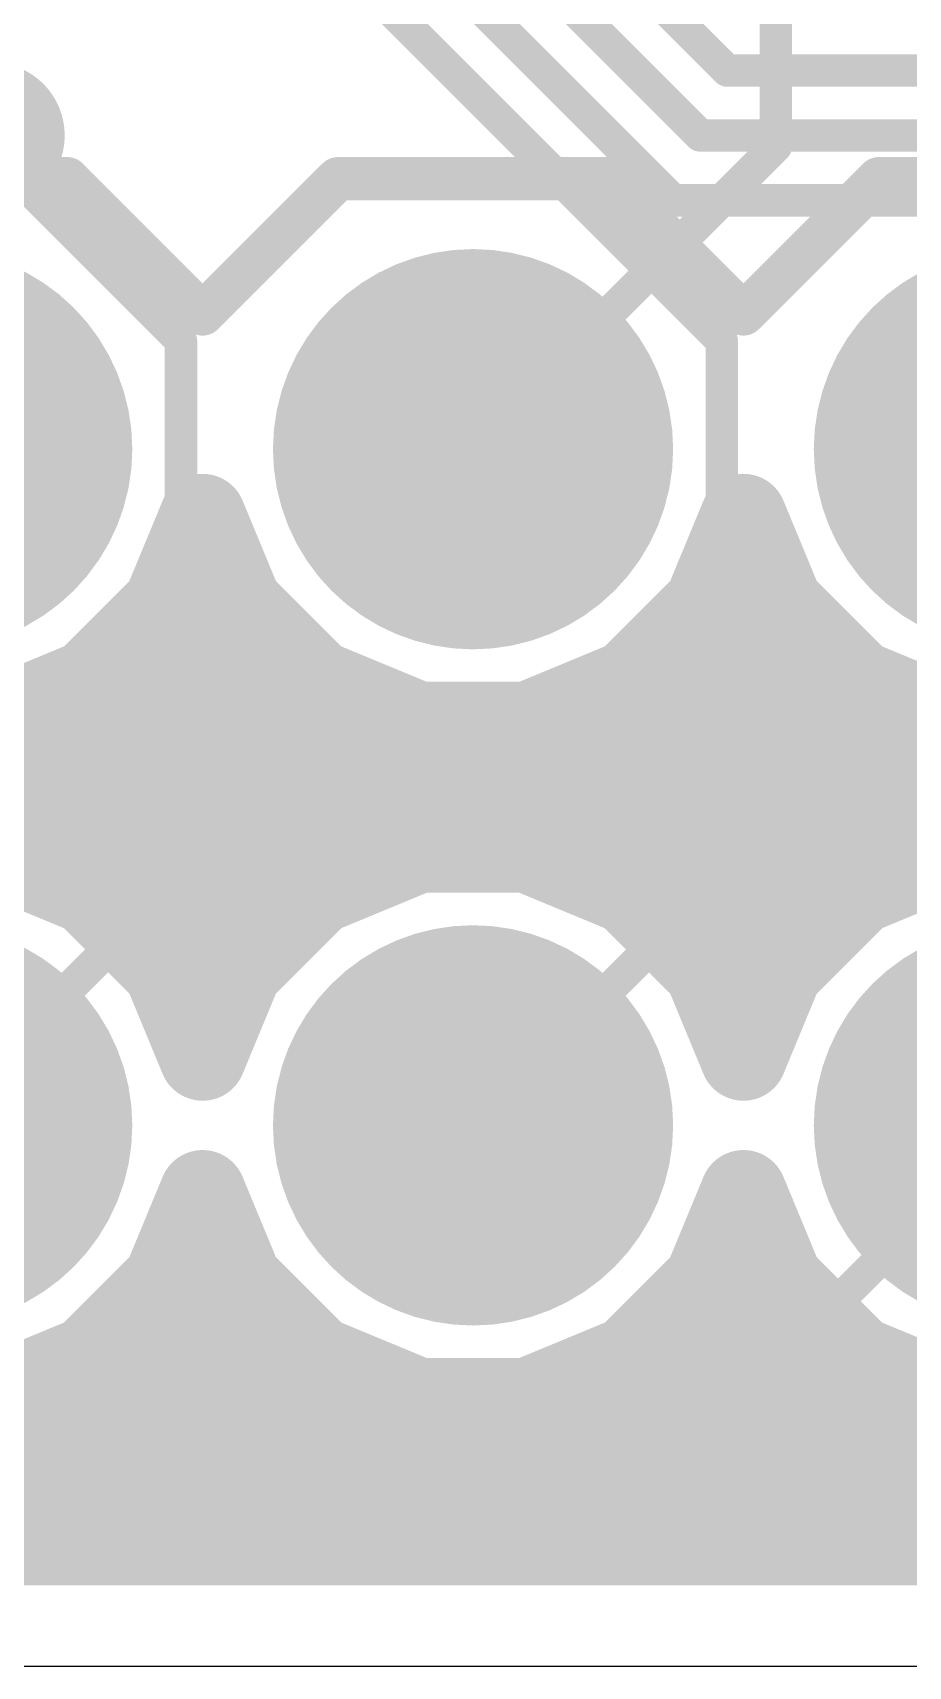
# Model space of a CAD drawing. Extents: x 0.5 to 37.4, y 3.1 to 45.2.
# Drawn here: x 24.6 to 28.71, y 6.35 to 14.02 of the extents above; entities that cross this region are included whole.
import ezdxf

# ---------------------------------------------------------------- set-up
doc = ezdxf.new("R2010")
doc.units = 0
for name, color, linetype in [('1', 22, 'CONTINUOUS'), ('16', 175, 'CONTINUOUS'), ('17', 82, 'CONTINUOUS'), ('18', 82, 'CONTINUOUS'), ('20', 7, 'CONTINUOUS'), ('21', 253, 'CONTINUOUS'), ('51', 253, 'CONTINUOUS')]:
    doc.layers.add(name, color=color, linetype=linetype)

# ---------------------------------------------------------------- blocks, each defined once
blk = doc.blocks.new('RECT')
blk.add_solid([(-0.5, -0.5), (0.5, -0.5), (-0.5, 0.5), (0.5, 0.5)])
blk = doc.blocks.new('ROUNDP')
at = {"const_width": 0.5}
blk.add_lwpolyline([(0, -0.25, 1), (0, 0.25, 1), (0, -0.25)], format="xyb", dxfattribs=at)
blk = doc.blocks.new('ROUNDV')
at = {"const_width": 0.5}
blk.add_lwpolyline([(0, -0.25, 1), (0, 0.25, 1), (0, -0.25)], format="xyb", dxfattribs=at)

msp = doc.modelspace()

# ---------------------------------------------------------------- linework, layer by layer
at = {"layer": '1'}
for points, const_width in [([(28.0924, 13.4874), (28.0924, 14.4272)], 0.1524), ([(26.67, 12.065), (28.0924, 13.4874)], 0.1524), ([(25.2282, 11.3312), (25.4, 11.746)], 0.4064), ([(25.4, 11.746), (25.5718, 11.3312)], 0.4064), ([(27.7682, 11.3312), (27.94, 11.746)], 0.4064), ([(27.94, 11.746), (28.1118, 11.3312)], 0.4064), ([(24.8638, 10.9668), (25.2282, 11.3312)], 0.4064), ([(25.2481, 11.3792), (25.5519, 11.3792)], 0.4064), ([(25.5718, 11.3312), (25.9362, 10.9668)], 0.4064), ([(27.4038, 10.9668), (27.7682, 11.3312)], 0.4064), ([(27.7881, 11.3792), (28.0919, 11.3792)], 0.4064), ([(28.1118, 11.3312), (28.4762, 10.9668)], 0.4064), ([(24.3877, 10.7696), (24.8638, 10.9668)], 0.4064), ([(24.8698, 10.9728), (25.9302, 10.9728)], 0.4064), ([(25.9362, 10.9668), (26.4123, 10.7696)], 0.4064), ([(26.9277, 10.7696), (27.4038, 10.9668)], 0.4064), ([(27.4098, 10.9728), (28.4702, 10.9728)], 0.4064), ([(28.4762, 10.9668), (28.9523, 10.7696)], 0.4064), ([(26.4123, 10.7696), (26.9277, 10.7696)], 0.4064), ([(14.7588, 10.5664), (31.6728, 10.5664)], 0.4064), ([(24.8638, 9.9882), (24.3877, 10.1854)], 0.4064), ([(24.449, 10.16), (26.351, 10.16)], 0.4064), ([(26.4123, 10.1854), (25.9362, 9.9882)], 0.4064), ([(26.9277, 10.1854), (26.4123, 10.1854)], 0.4064), ([(27.4038, 9.9882), (26.9277, 10.1854)], 0.4064), ([(26.989, 10.16), (28.891, 10.16)], 0.4064), ([(28.9523, 10.1854), (28.4762, 9.9882)], 0.4064), ([(25.2282, 9.6238), (24.8638, 9.9882)], 0.4064), ([(25.9362, 9.9882), (25.5718, 9.6238)], 0.4064), ([(27.7682, 9.6238), (27.4038, 9.9882)], 0.4064), ([(28.4762, 9.9882), (28.1118, 9.6238)], 0.4064), ([(25.0984, 9.7536), (25.7016, 9.7536)], 0.4064), ([(27.6384, 9.7536), (28.2416, 9.7536)], 0.4064), ([(25.4, 9.209), (25.2282, 9.6238)], 0.4064), ([(25.5718, 9.6238), (25.4, 9.209)], 0.4064), ([(27.94, 9.209), (27.7682, 9.6238)], 0.4064), ([(28.1118, 9.6238), (27.94, 9.209)], 0.4064), ([(25.3428, 9.3472), (25.4572, 9.3472)], 0.4064), ([(27.8828, 9.3472), (27.9972, 9.3472)], 0.4064), ([(25.2282, 8.1562), (25.4, 8.571)], 0.4064), ([(25.4, 8.571), (25.5718, 8.1562)], 0.4064), ([(27.7682, 8.1562), (27.94, 8.571)], 0.4064), ([(27.94, 8.571), (28.1118, 8.1562)], 0.4064), ([(25.3848, 8.5344), (25.4152, 8.5344)], 0.4064), ([(27.9248, 8.5344), (27.9552, 8.5344)], 0.4064), ([(24.8638, 7.7918), (25.2282, 8.1562)], 0.4064), ([(25.2, 8.128), (25.6, 8.128)], 0.4064), ([(25.5718, 8.1562), (25.9362, 7.7918)], 0.4064), ([(27.4038, 7.7918), (27.7682, 8.1562)], 0.4064), ([(27.74, 8.128), (28.14, 8.128)], 0.4064), ([(28.1118, 8.1562), (28.4762, 7.7918)], 0.4064), ([(24.3877, 7.5946), (24.8638, 7.7918)], 0.4064), ([(25.9362, 7.7918), (26.4123, 7.5946)], 0.4064), ([(26.9277, 7.5946), (27.4038, 7.7918)], 0.4064), ([(28.4762, 7.7918), (28.9523, 7.5946)], 0.4064), ([(24.6943, 7.7216), (26.1057, 7.7216)], 0.4064), ([(27.2343, 7.7216), (28.6457, 7.7216)], 0.4064), ([(26.4123, 7.5946), (26.9277, 7.5946)], 0.4064), ([(1.8542, 7.3152), (36.2258, 7.3152)], 0.4064), ([(36.2258, 6.9342), (1.8542, 6.9342)], 0.4064)]:
    msp.add_lwpolyline(points, dxfattribs=dict(at, const_width=const_width))
for points, const_width in [([(28.0543, 13.4874, 1), (28.1305, 13.4874)], 0.0762), ([(28.1193, 13.4605, 1), (28.0655, 13.5143)], 0.0762), ([(26.6431, 12.0919, 1), (26.6969, 12.0381)], 0.0762), ([(25.4939, 11.7849, 1), (25.3061, 11.7071)], 0.2032), ([(25.4939, 11.7071, 1), (25.3061, 11.7849)], 0.2032), ([(28.0339, 11.7849, 1), (27.8461, 11.7071)], 0.2032), ([(28.0339, 11.7071, 1), (27.8461, 11.7849)], 0.2032), ([(25.2481, 11.4808, 1), (25.2481, 11.2776)], 0.2032), ([(25.3, 11.2594, 1), (25.1563, 11.4031)], 0.2032), ([(25.6437, 11.4031, 1), (25.5, 11.2594)], 0.2032), ([(25.5519, 11.2776, 1), (25.5519, 11.4808)], 0.2032), ([(27.7881, 11.4808, 1), (27.7881, 11.2776)], 0.2032), ([(27.84, 11.2594, 1), (27.6963, 11.4031)], 0.2032), ([(28.1837, 11.4031, 1), (28.04, 11.2594)], 0.2032), ([(28.0919, 11.2776, 1), (28.0919, 11.4808)], 0.2032), ([(25.1343, 11.3701, 1), (25.3221, 11.2923)], 0.2032), ([(25.4779, 11.2923, 1), (25.6657, 11.3701)], 0.2032), ([(27.6743, 11.3701, 1), (27.8621, 11.2923)], 0.2032), ([(28.0179, 11.2923, 1), (28.2057, 11.3701)], 0.2032), ([(24.7919, 11.0387, 1), (24.9356, 10.895)], 0.2032), ([(24.8698, 11.0744, 1), (24.8698, 10.8712)], 0.2032), ([(24.9027, 10.8729, 1), (24.8249, 11.0607)], 0.2032), ([(25.9751, 11.0607, 1), (25.8973, 10.8729)], 0.2032), ([(25.8644, 10.895, 1), (26.0081, 11.0387)], 0.2032), ([(25.9302, 10.8712, 1), (25.9302, 11.0744)], 0.2032), ([(27.3319, 11.0387, 1), (27.4756, 10.895)], 0.2032), ([(27.4098, 11.0744, 1), (27.4098, 10.8712)], 0.2032), ([(27.4427, 10.8729, 1), (27.3649, 11.0607)], 0.2032), ([(28.5151, 11.0607, 1), (28.4373, 10.8729)], 0.2032), ([(28.4044, 10.895, 1), (28.5481, 11.0387)], 0.2032), ([(28.4702, 10.8712, 1), (28.4702, 11.0744)], 0.2032), ([(26.4123, 10.8712, 1), (26.4123, 10.668)], 0.2032), ([(26.9277, 10.668, 1), (26.9277, 10.8712)], 0.2032), ([(26.3734, 10.6757, 1), (26.4512, 10.8635)], 0.2032), ([(26.8888, 10.8635, 1), (26.9666, 10.6757)], 0.2032), ([(26.4123, 10.287, 1), (26.4123, 10.0838)], 0.2032), ([(26.351, 10.0584, 1), (26.351, 10.2616)], 0.2032), ([(26.4512, 10.0915, 1), (26.3734, 10.2793)], 0.2032), ([(26.9666, 10.2793, 1), (26.8888, 10.0915)], 0.2032), ([(26.989, 10.2616, 1), (26.989, 10.0584)], 0.2032), ([(26.9277, 10.0838, 1), (26.9277, 10.287)], 0.2032), ([(24.9356, 10.06, 1), (24.7919, 9.9163)], 0.2032), ([(24.8249, 9.8943, 1), (24.9027, 10.0821)], 0.2032), ([(25.8973, 10.0821, 1), (25.9751, 9.8943)], 0.2032), ([(26.0081, 9.9163, 1), (25.8644, 10.06)], 0.2032), ([(27.4756, 10.06, 1), (27.3319, 9.9163)], 0.2032), ([(27.3649, 9.8943, 1), (27.4427, 10.0821)], 0.2032), ([(28.4373, 10.0821, 1), (28.5151, 9.8943)], 0.2032), ([(28.5481, 9.9163, 1), (28.4044, 10.06)], 0.2032), ([(25.0984, 9.8552, 1), (25.0984, 9.652)], 0.2032), ([(25.7016, 9.652, 1), (25.7016, 9.8552)], 0.2032), ([(27.6384, 9.8552, 1), (27.6384, 9.652)], 0.2032), ([(28.2416, 9.652, 1), (28.2416, 9.8552)], 0.2032), ([(25.3221, 9.6627, 1), (25.1343, 9.5849)], 0.2032), ([(25.6657, 9.5849, 1), (25.4779, 9.6627)], 0.2032), ([(27.8621, 9.6627, 1), (27.6743, 9.5849)], 0.2032), ([(28.2057, 9.5849, 1), (28.0179, 9.6627)], 0.2032), ([(25.1563, 9.5519, 1), (25.3, 9.6956)], 0.2032), ([(25.5, 9.6956, 1), (25.6437, 9.5519)], 0.2032), ([(27.6963, 9.5519, 1), (27.84, 9.6956)], 0.2032), ([(28.04, 9.6956, 1), (28.1837, 9.5519)], 0.2032), ([(25.3428, 9.4488, 1), (25.3428, 9.2456)], 0.2032), ([(25.4572, 9.2456, 1), (25.4572, 9.4488)], 0.2032), ([(27.8828, 9.4488, 1), (27.8828, 9.2456)], 0.2032), ([(27.9972, 9.2456, 1), (27.9972, 9.4488)], 0.2032), ([(25.3061, 9.2479, 1), (25.4939, 9.1701)], 0.2032), ([(25.3061, 9.1701, 1), (25.4939, 9.2479)], 0.2032), ([(27.8461, 9.2479, 1), (28.0339, 9.1701)], 0.2032), ([(27.8461, 9.1701, 1), (28.0339, 9.2479)], 0.2032), ([(25.4939, 8.6099, 1), (25.3061, 8.5321)], 0.2032), ([(25.4939, 8.5321, 1), (25.3061, 8.6099)], 0.2032), ([(28.0339, 8.6099, 1), (27.8461, 8.5321)], 0.2032), ([(28.0339, 8.5321, 1), (27.8461, 8.6099)], 0.2032), ([(25.3848, 8.636, 1), (25.3848, 8.4328)], 0.2032), ([(25.4152, 8.4328, 1), (25.4152, 8.636)], 0.2032), ([(27.9248, 8.636, 1), (27.9248, 8.4328)], 0.2032), ([(27.9552, 8.4328, 1), (27.9552, 8.636)], 0.2032), ([(25.2, 8.2296, 1), (25.2, 8.0264)], 0.2032), ([(25.1343, 8.1951, 1), (25.3221, 8.1173)], 0.2032), ([(25.3, 8.0844, 1), (25.1563, 8.2281)], 0.2032), ([(25.6437, 8.2281, 1), (25.5, 8.0844)], 0.2032), ([(25.4779, 8.1173, 1), (25.6657, 8.1951)], 0.2032), ([(25.6, 8.0264, 1), (25.6, 8.2296)], 0.2032), ([(27.74, 8.2296, 1), (27.74, 8.0264)], 0.2032), ([(27.6743, 8.1951, 1), (27.8621, 8.1173)], 0.2032), ([(27.84, 8.0844, 1), (27.6963, 8.2281)], 0.2032), ([(28.1837, 8.2281, 1), (28.04, 8.0844)], 0.2032), ([(28.0179, 8.1173, 1), (28.2057, 8.1951)], 0.2032), ([(28.14, 8.0264, 1), (28.14, 8.2296)], 0.2032), ([(24.9027, 7.6979, 1), (24.8249, 7.8857)], 0.2032), ([(25.9751, 7.8857, 1), (25.8973, 7.6979)], 0.2032), ([(27.4427, 7.6979, 1), (27.3649, 7.8857)], 0.2032), ([(28.5151, 7.8857, 1), (28.4373, 7.6979)], 0.2032), ([(24.6943, 7.8232, 1), (24.6943, 7.62)], 0.2032), ([(24.7919, 7.8637, 1), (24.9356, 7.72)], 0.2032), ([(25.8644, 7.72, 1), (26.0081, 7.8637)], 0.2032), ([(26.1057, 7.62, 1), (26.1057, 7.8232)], 0.2032), ([(27.2343, 7.8232, 1), (27.2343, 7.62)], 0.2032), ([(27.3319, 7.8637, 1), (27.4756, 7.72)], 0.2032), ([(28.4044, 7.72, 1), (28.5481, 7.8637)], 0.2032), ([(28.6457, 7.62, 1), (28.6457, 7.8232)], 0.2032), ([(26.4123, 7.6962, 1), (26.4123, 7.493)], 0.2032), ([(26.3734, 7.5007, 1), (26.4512, 7.6885)], 0.2032), ([(26.8888, 7.6885, 1), (26.9666, 7.5007)], 0.2032), ([(26.9277, 7.493, 1), (26.9277, 7.6962)], 0.2032)]:
    msp.add_lwpolyline(points, format="xyb", dxfattribs=dict(at, const_width=const_width))
at = {"layer": '16', "const_width": 0.1524}
for points in [[(27.8384, 12.573), (24.0538, 16.3576)], [(27.6098, 13.2334), (24.892, 15.9512)], [(27.7368, 13.5382), (25.7302, 15.5448)], [(27.8638, 13.843), (26.9748, 14.732)], [(34.1884, 13.843), (27.8638, 13.843)], [(31.9532, 13.5382), (27.7368, 13.5382)], [(25.2984, 12.573), (24.4094, 13.462)], [(29.718, 13.2334), (27.6098, 13.2334)], [(25.2984, 10.0584), (25.2984, 12.573)], [(27.8384, 10.0584), (27.8384, 12.573)], [(24.13, 8.89), (25.2984, 10.0584)], [(26.67, 8.89), (27.8384, 10.0584)], [(29.21, 8.89), (28.0416, 7.7216)], [(28.0416, 7.7216), (18.542, 7.7216)], [(29.4132, 7.4168), (18.415, 7.4168)], [(29.972, 7.112), (18.288, 7.112)]]:
    msp.add_lwpolyline(points, dxfattribs=at)
at = {"layer": '16', "const_width": 0.0762}
for points in [[(27.8638, 13.8811, 1), (27.8638, 13.8049)], [(27.8369, 13.8161, 1), (27.8907, 13.8699)], [(27.7368, 13.5763, 1), (27.7368, 13.5001)], [(27.7099, 13.5113, 1), (27.7637, 13.5651)], [(27.6098, 13.2715, 1), (27.6098, 13.1953)], [(27.5829, 13.2065, 1), (27.6367, 13.2603)], [(25.3365, 12.573, 1), (25.2603, 12.573)], [(25.2715, 12.5461, 1), (25.3253, 12.5999)], [(27.8765, 12.573, 1), (27.8003, 12.573)], [(27.8115, 12.5461, 1), (27.8653, 12.5999)], [(25.3253, 10.0315, 1), (25.2715, 10.0853)], [(27.8653, 10.0315, 1), (27.8115, 10.0853)], [(25.2603, 10.0584, 1), (25.3365, 10.0584)], [(27.8003, 10.0584, 1), (27.8765, 10.0584)], [(26.6431, 8.9169, 1), (26.6969, 8.8631)], [(28.0147, 7.7485, 1), (28.0685, 7.6947)], [(28.0416, 7.6835, 1), (28.0416, 7.7597)]]:
    msp.add_lwpolyline(points, format="xyb", dxfattribs=at)
at = {"layer": '20'}
msp.add_line((1.27, 6.35), (36.81, 6.35), dxfattribs=at)
at = {"layer": '21', "const_width": 0.2032}
for points in [[(23.495, 13.335), (24.765, 13.335)], [(24.765, 13.335), (25.4, 12.7)], [(26.035, 13.335), (25.4, 12.7)], [(26.035, 13.335), (27.305, 13.335)], [(27.305, 13.335), (27.94, 12.7)], [(27.94, 12.7), (28.575, 13.335)], [(28.575, 13.335), (29.845, 13.335)], [(25.4, 11.43), (24.765, 10.795)], [(25.4, 11.43), (26.035, 10.795)], [(27.94, 11.43), (27.305, 10.795)], [(28.575, 10.795), (27.94, 11.43)], [(24.765, 10.795), (23.495, 10.795)], [(27.305, 10.795), (26.035, 10.795)], [(29.845, 10.795), (28.575, 10.795)], [(23.495, 10.16), (24.765, 10.16)], [(24.765, 10.16), (25.4, 9.525)], [(26.035, 10.16), (25.4, 9.525)], [(26.035, 10.16), (27.305, 10.16)], [(27.305, 10.16), (27.94, 9.525)], [(27.94, 9.525), (28.575, 10.16)], [(28.575, 10.16), (29.845, 10.16)], [(25.4, 8.255), (24.765, 7.62)], [(25.4, 8.255), (26.035, 7.62)], [(27.94, 8.255), (27.305, 7.62)], [(28.575, 7.62), (27.94, 8.255)], [(24.765, 7.62), (23.495, 7.62)], [(27.305, 7.62), (26.035, 7.62)], [(29.845, 7.62), (28.575, 7.62)]]:
    msp.add_lwpolyline(points, dxfattribs=at)
at = {"layer": '21', "const_width": 0.1016}
for points in [[(24.8009, 13.3709, 1), (24.7291, 13.2991)], [(24.765, 13.2842, 1), (24.765, 13.3858)], [(26.035, 13.3858, 1), (26.035, 13.2842)], [(26.0709, 13.2991, 1), (25.9991, 13.3709)], [(27.3409, 13.3709, 1), (27.2691, 13.2991)], [(27.305, 13.2842, 1), (27.305, 13.3858)], [(28.575, 13.3858, 1), (28.575, 13.2842)], [(28.6109, 13.2991, 1), (28.5391, 13.3709)], [(25.3641, 12.7359, 1), (25.4359, 12.6641)], [(25.3641, 12.6641, 1), (25.4359, 12.7359)], [(27.9041, 12.7359, 1), (27.9759, 12.6641)], [(27.9041, 12.6641, 1), (27.9759, 12.7359)], [(25.4359, 11.4659, 1), (25.3641, 11.3941)], [(25.4359, 11.3941, 1), (25.3641, 11.4659)], [(27.9759, 11.4659, 1), (27.9041, 11.3941)], [(27.9759, 11.3941, 1), (27.9041, 11.4659)], [(24.765, 10.7442, 1), (24.765, 10.8458)], [(26.035, 10.8458, 1), (26.035, 10.7442)], [(27.305, 10.7442, 1), (27.305, 10.8458)], [(28.575, 10.8458, 1), (28.575, 10.7442)], [(24.7291, 10.8309, 1), (24.8009, 10.7591)], [(25.9991, 10.7591, 1), (26.0709, 10.8309)], [(27.2691, 10.8309, 1), (27.3409, 10.7591)], [(28.5391, 10.7591, 1), (28.6109, 10.8309)], [(24.8009, 10.1959, 1), (24.7291, 10.1241)], [(24.765, 10.1092, 1), (24.765, 10.2108)], [(26.035, 10.2108, 1), (26.035, 10.1092)], [(26.0709, 10.1241, 1), (25.9991, 10.1959)], [(27.3409, 10.1959, 1), (27.2691, 10.1241)], [(27.305, 10.1092, 1), (27.305, 10.2108)], [(28.575, 10.2108, 1), (28.575, 10.1092)], [(28.6109, 10.1241, 1), (28.5391, 10.1959)], [(25.3641, 9.5609, 1), (25.4359, 9.4891)], [(25.3641, 9.4891, 1), (25.4359, 9.5609)], [(27.9041, 9.5609, 1), (27.9759, 9.4891)], [(27.9041, 9.4891, 1), (27.9759, 9.5609)], [(25.4359, 8.2909, 1), (25.3641, 8.2191)], [(25.4359, 8.2191, 1), (25.3641, 8.2909)], [(27.9759, 8.2909, 1), (27.9041, 8.2191)], [(27.9759, 8.2191, 1), (27.9041, 8.2909)], [(24.7291, 7.6559, 1), (24.8009, 7.5841)], [(24.765, 7.5692, 1), (24.765, 7.6708)], [(26.035, 7.6708, 1), (26.035, 7.5692)], [(25.9991, 7.5841, 1), (26.0709, 7.6559)], [(27.2691, 7.6559, 1), (27.3409, 7.5841)], [(27.305, 7.5692, 1), (27.305, 7.6708)], [(28.575, 7.6708, 1), (28.575, 7.5692)], [(28.5391, 7.5841, 1), (28.6109, 7.6559)]]:
    msp.add_lwpolyline(points, format="xyb", dxfattribs=at)

# ---------------------------------------------------------------- block references
at = {"layer": '17', "xscale": 1.8796, "yscale": 1.8796, "rotation": 90}
for p in [(24.13, 12.065), (24.13, 12.065), (26.67, 12.065), (26.67, 12.065), (29.21, 12.065), (29.21, 12.065), (24.13, 8.89), (24.13, 8.89), (26.67, 8.89), (26.67, 8.89), (29.21, 8.89), (29.21, 8.89)]:
    msp.add_blockref('ROUNDP', p, dxfattribs=at)
at = {"layer": '18', "xscale": 0.6858, "yscale": 0.6858}
msp.add_blockref('ROUNDV', (24.4094, 13.5382), dxfattribs=at)
msp.add_blockref('ROUNDV', (24.4094, 13.5382), dxfattribs=at)
at = {"layer": '51', "xscale": 0.508, "yscale": 0.508}
for p in [(26.67, 12.065), (26.67, 8.89)]:
    msp.add_blockref('RECT', p, dxfattribs=at)

doc.saveas('drawing.dxf')
